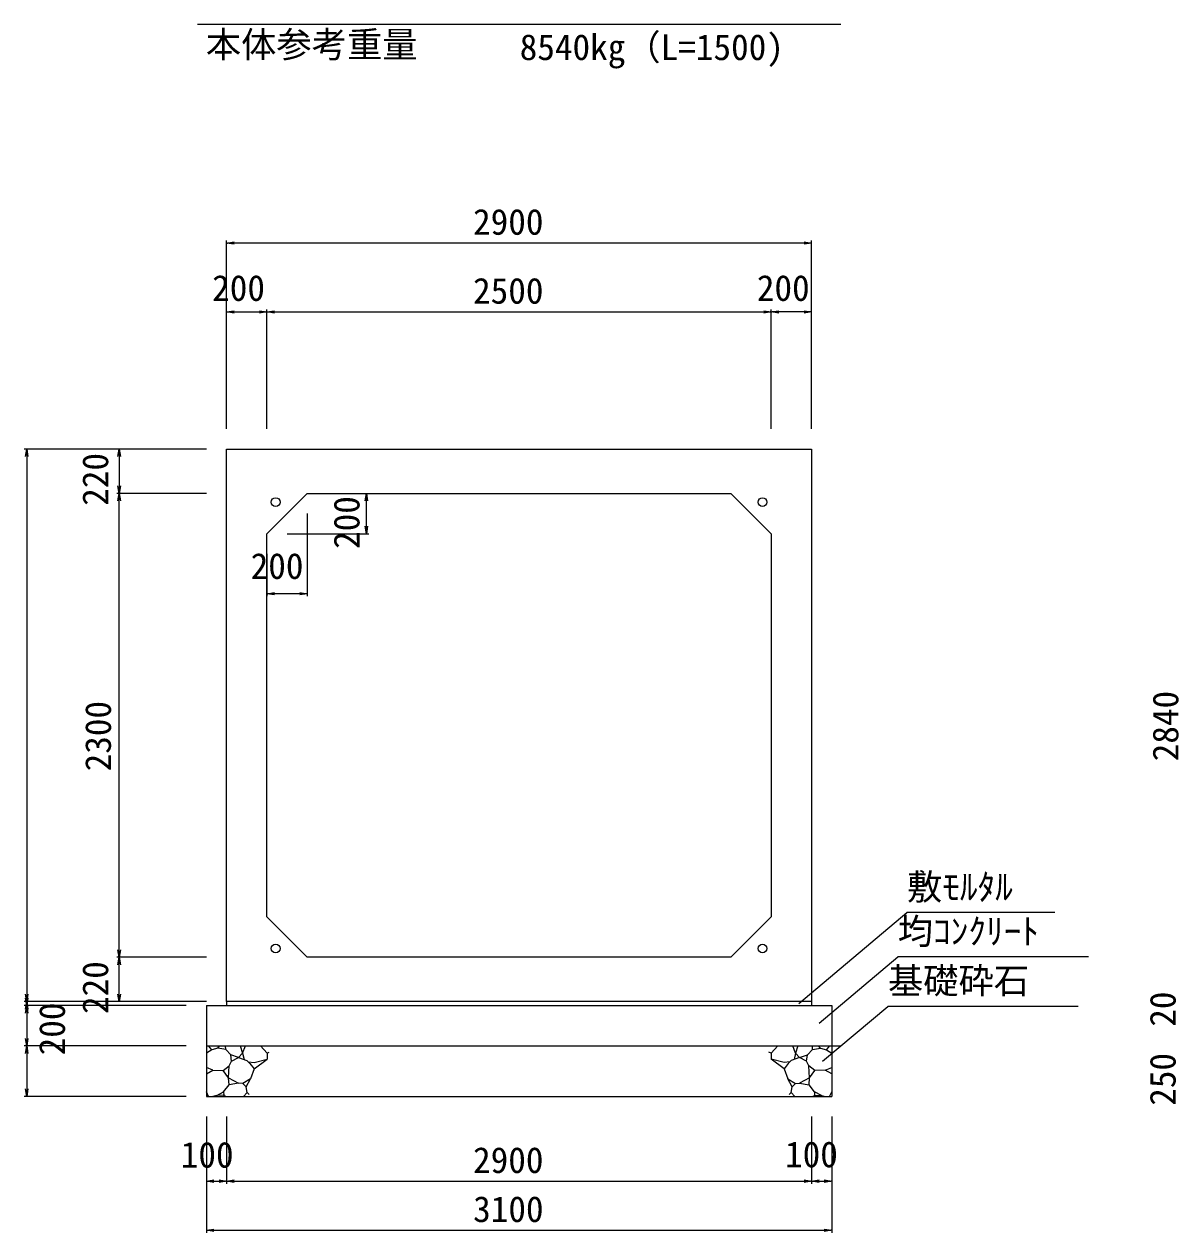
# Model space of a CAD drawing. Units: millimetres on the paper. Extents: x 0 to 841, y 0 to 594.
# Drawn here: x 176.6 to 291.1, y 174.8 to 294.7 of the extents above; entities that cross this region are included whole.
import ezdxf
from ezdxf.enums import TextEntityAlignment as Align

# ---------------------------------------------------------------- set-up
doc = ezdxf.new("R2010")
doc.units = ezdxf.units.MM
for name, color, linetype, lineweight in [('D-STR-DIM（寸法）', 7, 'Continuous', 18), ('D-STR-HTXT（旗揚げ）', 4, 'Continuous', 18), ('D-STR-STRn（構造物）', 5, 'Continuous', 18), ('D-STR（構造物外形線）', 1, 'Continuous', 18)]:
    doc.layers.add(name, color=color, linetype=linetype, lineweight=lineweight)
doc.layers.add('D-STR-TXT（文字）', color=7, linetype='Continuous')
doc.layers.add('D-TTL-FRAME（タイトル枠）', color=7, linetype='Continuous')
doc.styles.add('ＭＳ ゴシック', font='')
doc.styles.get('ＭＳ ゴシック').set_extended_font_data('MS Gothic')

msp = doc.modelspace()

# ---------------------------------------------------------------- linework, layer by layer
at = {"layer": 'D-STR-DIM（寸法）'}
for p, q in [((196.673, 254.54), (196.673, 273.215)), ((196.673, 272.965), (197.423, 273.09)), ((196.673, 272.965), (196.773, 272.965)), ((197.423, 272.84), (196.673, 272.965)), ((254.573, 272.965), (196.773, 272.965)), ((253.923, 273.09), (254.673, 272.965)), ((254.673, 272.965), (253.923, 272.84)), ((254.673, 272.965), (254.573, 272.965)), ((254.673, 254.54), (254.673, 273.215)), ((196.673, 254.54), (196.673, 266.382)), ((196.673, 266.132), (197.423, 266.257)), ((196.673, 266.132), (196.773, 266.132)), ((197.423, 266.007), (196.673, 266.132)), ((196.773, 266.132), (200.573, 266.132)), ((199.923, 266.257), (200.673, 266.132)), ((200.673, 266.132), (199.923, 266.007)), ((200.673, 266.132), (200.573, 266.132)), ((200.673, 254.54), (200.673, 266.382)), ((200.673, 254.54), (200.673, 266.382)), ((200.673, 266.132), (201.423, 266.257)), ((200.673, 266.132), (200.773, 266.132)), ((201.423, 266.007), (200.673, 266.132)), ((200.773, 266.132), (250.573, 266.132)), ((249.923, 266.257), (250.673, 266.132)), ((250.673, 266.132), (249.923, 266.007)), ((250.673, 266.132), (250.573, 266.132)), ((250.673, 254.54), (250.673, 266.382)), ((250.673, 254.54), (250.673, 266.382)), ((250.673, 266.132), (251.423, 266.257)), ((250.673, 266.132), (250.773, 266.132)), ((251.423, 266.007), (250.673, 266.132)), ((254.573, 266.132), (250.773, 266.132)), ((253.923, 266.257), (254.673, 266.132)), ((254.673, 266.132), (253.923, 266.007)), ((254.673, 266.132), (254.573, 266.132)), ((254.673, 254.54), (254.673, 266.382)), ((194.673, 252.54), (176.606, 252.54)), ((176.731, 251.79), (176.856, 252.54)), ((176.856, 252.54), (176.856, 252.44)), ((176.856, 252.54), (176.981, 251.79)), ((176.856, 252.44), (176.856, 197.84)), ((194.673, 252.54), (185.779, 252.54)), ((185.904, 251.79), (186.029, 252.54)), ((186.029, 252.54), (186.029, 252.44)), ((186.029, 252.54), (186.154, 251.79)), ((186.029, 252.44), (186.029, 248.24)), ((194.673, 248.14), (185.779, 248.14)), ((194.673, 248.14), (185.779, 248.14)), ((186.029, 248.14), (185.904, 248.89)), ((185.904, 247.39), (186.029, 248.14)), ((186.154, 248.89), (186.029, 248.14)), ((186.029, 248.14), (186.029, 248.24)), ((186.029, 248.14), (186.029, 248.04)), ((186.029, 248.14), (186.154, 247.39)), ((206.673, 248.14), (210.778, 248.14)), ((210.403, 247.39), (210.528, 248.14)), ((210.528, 248.14), (210.528, 248.04)), ((210.528, 248.14), (210.653, 247.39)), ((186.029, 202.24), (186.029, 248.04)), ((210.528, 244.24), (210.528, 248.04)), ((204.673, 246.14), (204.673, 237.942)), ((210.528, 244.14), (210.403, 244.89)), ((210.653, 244.89), (210.528, 244.14)), ((202.673, 244.14), (210.778, 244.14)), ((210.528, 244.14), (210.528, 244.24)), ((200.673, 242.14), (200.673, 237.942)), ((200.673, 238.192), (201.423, 238.317)), ((200.673, 238.192), (200.773, 238.192)), ((201.423, 238.067), (200.673, 238.192)), ((204.573, 238.192), (200.773, 238.192)), ((203.923, 238.317), (204.673, 238.192)), ((204.673, 238.192), (203.923, 238.067)), ((204.673, 238.192), (204.573, 238.192)), ((186.029, 202.14), (185.904, 202.89)), ((186.154, 202.89), (186.029, 202.14)), ((194.673, 202.14), (185.779, 202.14)), ((194.673, 202.14), (185.779, 202.14)), ((185.904, 201.39), (186.029, 202.14)), ((186.029, 202.14), (186.029, 202.24)), ((186.029, 202.14), (186.029, 202.04)), ((186.029, 202.14), (186.154, 201.39)), ((186.029, 197.84), (186.029, 202.04)), ((176.856, 197.74), (176.731, 198.49)), ((176.856, 197.34), (176.731, 198.09)), ((176.981, 198.49), (176.856, 197.74)), ((176.981, 198.09), (176.856, 197.34)), ((176.856, 197.74), (176.856, 197.84)), ((186.029, 197.74), (185.904, 198.49)), ((186.154, 198.49), (186.029, 197.74)), ((186.029, 197.74), (186.029, 197.84)), ((194.673, 197.74), (176.606, 197.74)), ((194.673, 197.74), (176.606, 197.74)), ((192.673, 197.34), (176.606, 197.34)), ((192.673, 197.34), (176.606, 197.34)), ((176.731, 196.99), (176.856, 197.74)), ((176.731, 196.59), (176.856, 197.34)), ((176.856, 197.74), (176.856, 197.64)), ((176.856, 197.74), (176.981, 196.99)), ((176.856, 197.64), (176.856, 197.44)), ((176.856, 197.34), (176.856, 197.44)), ((176.856, 197.34), (176.856, 197.24)), ((176.856, 197.34), (176.981, 196.59)), ((176.856, 197.24), (176.856, 193.44)), ((194.673, 197.74), (185.779, 197.74)), ((192.673, 193.34), (176.606, 193.34)), ((192.673, 193.34), (176.606, 193.34)), ((176.856, 193.34), (176.731, 194.09)), ((176.731, 192.59), (176.856, 193.34)), ((176.981, 194.09), (176.856, 193.34)), ((176.856, 193.34), (176.856, 193.44)), ((176.856, 193.34), (176.856, 193.24)), ((176.856, 193.34), (176.981, 192.59)), ((176.856, 193.24), (176.856, 188.44)), ((192.673, 188.34), (176.606, 188.34)), ((176.856, 188.34), (176.731, 189.09)), ((176.981, 189.09), (176.856, 188.34)), ((176.856, 188.34), (176.856, 188.44)), ((194.673, 186.34), (194.673, 174.813)), ((194.673, 186.34), (194.673, 179.677)), ((196.673, 186.34), (196.673, 179.677)), ((196.673, 186.34), (196.673, 179.677)), ((254.673, 186.34), (254.673, 179.677)), ((254.673, 186.34), (254.673, 179.677)), ((256.673, 186.34), (256.673, 179.677)), ((256.673, 186.34), (256.673, 174.813)), ((194.673, 179.927), (195.423, 180.052)), ((194.673, 179.927), (194.773, 179.927)), ((195.423, 179.802), (194.673, 179.927)), ((194.773, 179.927), (196.573, 179.927)), ((195.923, 180.052), (196.673, 179.927)), ((196.673, 179.927), (195.923, 179.802)), ((196.673, 179.927), (196.573, 179.927)), ((196.673, 179.927), (197.423, 180.052)), ((196.673, 179.927), (196.773, 179.927)), ((197.423, 179.802), (196.673, 179.927)), ((196.773, 179.927), (254.573, 179.927)), ((253.923, 180.052), (254.673, 179.927)), ((254.673, 179.927), (253.923, 179.802)), ((254.673, 179.927), (254.573, 179.927)), ((254.673, 179.927), (255.423, 180.052)), ((254.673, 179.927), (254.773, 179.927)), ((255.423, 179.802), (254.673, 179.927)), ((254.773, 179.927), (256.573, 179.927)), ((255.923, 180.052), (256.673, 179.927)), ((256.673, 179.927), (255.923, 179.802)), ((256.673, 179.927), (256.573, 179.927)), ((194.673, 175.063), (195.423, 175.188)), ((194.673, 175.063), (194.773, 175.063)), ((195.423, 174.938), (194.673, 175.063)), ((194.773, 175.063), (256.573, 175.063)), ((255.923, 175.188), (256.673, 175.063)), ((256.673, 175.063), (255.923, 174.938)), ((256.673, 175.063), (256.573, 175.063))]:
    msp.add_line(p, q, dxfattribs=at)
at = {"layer": 'D-STR-HTXT（旗揚げ）'}
for p, q in [((193.781, 294.668), (257.565, 294.668)), ((253.39, 197.552), (264.123, 206.57)), ((278.785, 206.57), (264.123, 206.57)), ((255.412, 195.617), (263.211, 202.17)), ((282.136, 202.17), (263.211, 202.17)), ((255.762, 191.822), (262.236, 197.261)), ((281.099, 197.261), (262.236, 197.261))]:
    msp.add_line(p, q, dxfattribs=at)
at = {"layer": 'D-STR-STRn（構造物）'}
for p, q in [((194.673, 197.34), (256.673, 197.34)), ((194.673, 197.34), (194.673, 188.34)), ((196.673, 197.74), (196.673, 197.34)), ((254.673, 197.74), (254.673, 197.34)), ((256.673, 197.34), (256.673, 188.34)), ((194.673, 193.34), (257.569, 193.34)), ((195.205, 192.945), (194.874, 193.34)), ((195.79, 193.134), (195.205, 192.945)), ((195.79, 193.134), (195.982, 193.34)), ((196.599, 193.004), (195.79, 193.134)), ((196.599, 193.004), (196.58, 193.34)), ((197.086, 192.472), (196.599, 193.004)), ((198.034, 193.34), (198.261, 192.622)), ((198.261, 192.622), (198.541, 193.34)), ((200.036, 193.34), (200.682, 192.62)), ((251.311, 193.34), (250.664, 192.62)), ((253.085, 192.622), (252.805, 193.34)), ((253.312, 193.34), (253.085, 192.622)), ((254.26, 192.472), (254.748, 193.004)), ((254.748, 193.004), (254.766, 193.34)), ((254.748, 193.004), (255.556, 193.134)), ((255.556, 193.134), (255.365, 193.34)), ((255.556, 193.134), (256.141, 192.945)), ((256.141, 192.945), (256.473, 193.34)), ((195.205, 192.945), (194.673, 192.632)), ((196.939, 191.38), (197.175, 191.852)), ((197.175, 191.852), (197.086, 192.472)), ((197.859, 192.206), (197.086, 192.472)), ((197.175, 191.852), (197.859, 192.206)), ((198.261, 192.622), (197.859, 192.206)), ((197.859, 192.206), (198.686, 191.9)), ((198.261, 192.622), (198.418, 192)), ((198.686, 191.9), (198.992, 191.61)), ((199.4, 191.701), (200.682, 192.029)), ((199.406, 191.059), (200.682, 192.029)), ((200.682, 192.62), (200.901, 192.729)), ((200.682, 192.62), (200.682, 192.029)), ((200.682, 192.029), (200.707, 192.023)), ((250.664, 192.62), (250.446, 192.729)), ((250.664, 192.029), (250.639, 192.023)), ((250.664, 192.62), (250.664, 192.029)), ((251.946, 191.701), (250.664, 192.029)), ((251.941, 191.059), (250.664, 192.029)), ((252.66, 191.9), (252.354, 191.61)), ((253.487, 192.206), (252.66, 191.9)), ((253.085, 192.622), (252.929, 192)), ((253.085, 192.622), (253.487, 192.206)), ((253.487, 192.206), (254.26, 192.472)), ((254.172, 191.852), (253.487, 192.206)), ((254.172, 191.852), (254.26, 192.472)), ((254.407, 191.38), (254.172, 191.852)), ((256.141, 192.945), (256.673, 192.632)), ((195.321, 190.931), (194.673, 191.204)), ((194.673, 190.563), (195.321, 190.931)), ((195.321, 190.931), (196.34, 190.914)), ((196.34, 190.914), (196.939, 191.38)), ((196.869, 190.18), (196.34, 190.914)), ((196.869, 190.18), (196.939, 191.38)), ((198.839, 191.755), (199.4, 191.701)), ((198.992, 191.61), (199.406, 191.059)), ((199.406, 191.059), (199.042, 190.087)), ((252.354, 191.61), (251.941, 191.059)), ((251.941, 191.059), (252.304, 190.087)), ((252.507, 191.755), (251.946, 191.701)), ((254.478, 190.18), (254.407, 191.38)), ((255.007, 190.914), (254.407, 191.38)), ((254.478, 190.18), (255.007, 190.914)), ((256.025, 190.931), (255.007, 190.914)), ((256.025, 190.931), (256.673, 191.204)), ((256.673, 190.563), (256.025, 190.931)), ((196.382, 188.806), (196.932, 189.504)), ((196.932, 189.504), (196.869, 190.18)), ((196.869, 190.18), (197.862, 189.642)), ((197.862, 189.642), (196.932, 189.504)), ((198.281, 189.611), (197.862, 189.642)), ((199.042, 190.087), (198.281, 189.611)), ((198.281, 189.611), (198.598, 189.286)), ((198.598, 189.286), (199.042, 190.087)), ((252.749, 189.286), (252.304, 190.087)), ((252.304, 190.087), (253.065, 189.611)), ((253.065, 189.611), (252.749, 189.286)), ((253.065, 189.611), (253.485, 189.642)), ((254.478, 190.18), (253.485, 189.642)), ((253.485, 189.642), (254.414, 189.504)), ((254.414, 189.504), (254.478, 190.18)), ((254.964, 188.806), (254.414, 189.504)), ((194.887, 188.34), (194.673, 188.785)), ((194.673, 188.34), (256.673, 188.34)), ((195.7, 188.432), (195.321, 188.34)), ((195.7, 188.432), (196.382, 188.806)), ((196.328, 188.456), (195.7, 188.432)), ((196.591, 188.34), (196.328, 188.456)), ((196.382, 188.806), (196.395, 188.458)), ((198.34, 188.34), (198.716, 188.717)), ((198.716, 188.717), (198.598, 189.286)), ((198.716, 188.717), (198.911, 188.536)), ((252.63, 188.717), (252.435, 188.536)), ((252.63, 188.717), (252.749, 189.286)), ((253.007, 188.34), (252.63, 188.717)), ((254.756, 188.34), (255.018, 188.456)), ((254.964, 188.806), (254.951, 188.458)), ((255.647, 188.432), (254.964, 188.806)), ((255.018, 188.456), (255.647, 188.432)), ((255.647, 188.432), (256.026, 188.34)), ((256.46, 188.34), (256.673, 188.785))]:
    msp.add_line(p, q, dxfattribs=at)
at = {"layer": 'D-STR（構造物外形線）'}
for p, q in [((196.673, 252.54), (254.673, 252.54)), ((196.673, 197.74), (196.673, 252.54)), ((254.673, 252.54), (254.673, 197.74)), ((200.673, 244.14), (204.673, 248.14)), ((204.673, 248.14), (246.673, 248.14)), ((246.673, 248.14), (250.673, 244.14)), ((200.673, 206.14), (200.673, 244.14)), ((250.673, 244.14), (250.673, 206.14)), ((204.673, 202.14), (200.673, 206.14)), ((250.673, 206.14), (246.673, 202.14)), ((246.673, 202.14), (204.673, 202.14)), ((254.673, 197.74), (196.673, 197.74))]:
    msp.add_line(p, q, dxfattribs=at)
for centre in [(201.542, 247.272), (249.805, 247.272), (201.542, 203.009), (249.805, 203.009)]:
    msp.add_circle(centre, 0.44, dxfattribs=at)

# ---------------------------------------------------------------- texts
at = {"layer": 'D-STR-TXT（文字）', "style": 'ＭＳ ゴシック'}
for s, p in [('本体参考重量', (194.612, 290.601)), ('8540kg（L=1500)', (225.732, 290.338)), ('敷ﾓﾙﾀﾙ', (264.123, 207.07)), ('均ｺﾝｸﾘｰﾄ', (263.211, 202.67)), ('基礎砕石', (262.236, 197.761))]:
    msp.add_text(s, height=2.566, dxfattribs=at).set_placement(p, align=Align.BOTTOM_LEFT)
at = {"layer": 'D-TTL-FRAME（タイトル枠）', "style": 'ＭＳ ゴシック'}
for s, p in [('2900', (221.107, 273.015)), ('200', (195.244, 266.457)), ('200', (249.244, 266.457)), ('2500', (221.107, 266.182)), ('200', (199.059, 238.887)), ('100', (192.129, 180.503)), ('100', (252.039, 180.544)), ('2900', (221.107, 179.977)), ('3100', (221.116, 175.113))]:
    msp.add_text(s, height=2.566, dxfattribs=at).set_placement(p, align=Align.BOTTOM_LEFT)
for s, p in [('220', (185.704, 246.912)), ('200', (210.62, 242.63)), ('2840', (291.806, 221.574)), ('2300', (185.979, 220.574)), ('220', (185.704, 196.512)), ('20', (291.531, 195.249)), ('200', (181.418, 192.412)), ('250', (291.531, 187.412))]:
    msp.add_text(s, height=2.566, rotation=90, dxfattribs=at).set_placement(p, align=Align.BOTTOM_LEFT)

doc.saveas('drawing.dxf')
